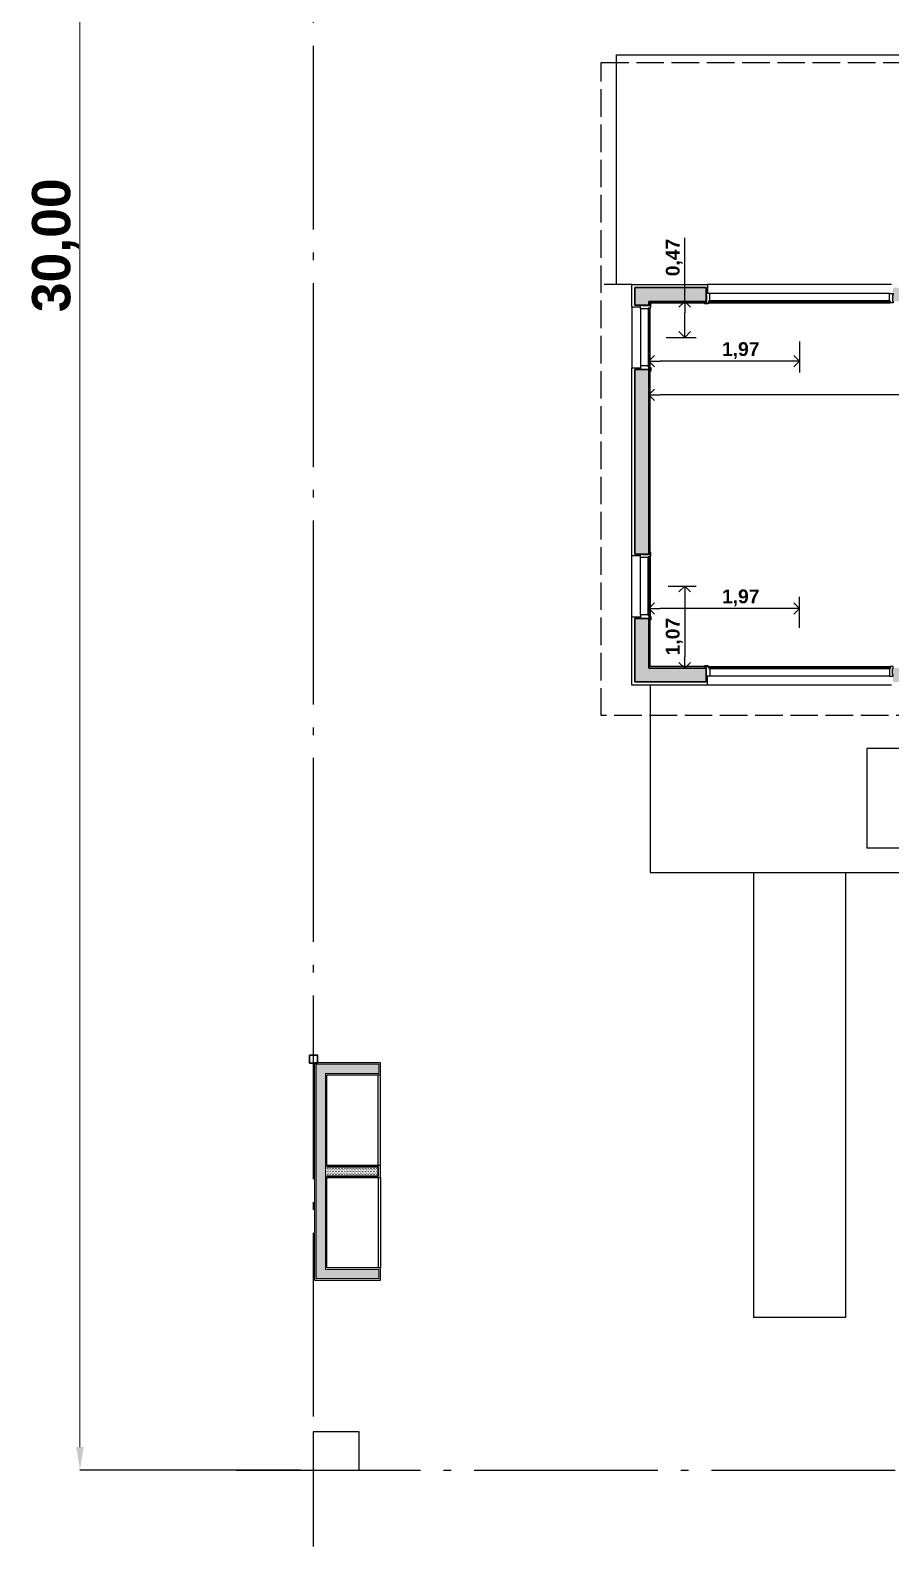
# Model space of a CAD drawing. Header units: millimetres. Extents: x 1416 to 3571, y 1446 to 1743.
# Drawn here: x 1515.26 to 1526.49, y 1479.09 to 1498.9 of the extents above; entities that cross this region are included whole.
import ezdxf

# ---------------------------------------------------------------- set-up
doc = ezdxf.new("R2010")
doc.units = ezdxf.units.MM
doc.header["$PDMODE"] = 3
doc.linetypes.add('ACAD_ISO02W100', pattern=[15, 12, -3])
doc.linetypes.add('ACAD_ISO04W100', pattern=[30, 24, -3, 0, -3])
for name, color, linetype in [('0-Límites', 2, 'Continuous'), ('2 - Pisos', 252, 'Continuous'), ('2-Revoques', 7, 'Continuous'), ('3-Replanteo Carpinterías', 30, 'Continuous'), ('3-Ventanas', 7, 'Continuous')]:
    doc.layers.add(name, color=color, linetype=linetype)
for name, color, linetype, lineweight in [('01', 50, 'Continuous', 30), ('2-Muro 20', 10, 'Continuous', 30), ('cotas', 104, 'Continuous', 18)]:
    doc.layers.add(name, color=color, linetype=linetype, lineweight=lineweight)
doc.layers.add('madera', color=7, linetype='Continuous', lineweight=18, true_color=0x997033)
doc.styles.add('SANSSERIFBOLD', font='sasb____.pfb')
doc.styles.get("Standard").update_dxf_attribs({"font": 'arial.ttf'})
doc.dimstyles.new('cota de flecha 1en100', dxfattribs={"dimtxt": 0.18, "dimasz": 0.15, "dimexe": 0.15, "dimexo": 0, "dimgap": 0.025, "dimtad": 1, "dimtxsty": 'SANSSERIFBOLD', "dimblk": 'OPEN90', "dimcen": 0.3, "dimadec": 0, "dimazin": 0, "dimtfac": 1, "dimtmove": 0, "dimatfit": 3, "dimldrblk": 'OPEN90', "dimfxl": 1, "dimarcsym": 0})
doc.dimstyles.new('ISO-25', dxfattribs={"dimtxt": 2.5, "dimasz": 2.5, "dimexe": 1.25, "dimexo": 0.625, "dimtad": 1, "dimtxsty": 'Standard', "dimcen": 2.5, "dimadec": 0, "dimazin": 0, "dimtfac": 1, "dimtmove": 0, "dimatfit": 3, "dimfxl": 1, "dimarcsym": 0})

# ---------------------------------------------------------------- blocks, each defined once
blk = doc.blocks.new('*D29')
at = {"layer": 'cotas', "color": 0, "linetype": 'Continuous', "lineweight": -2}
for p, q in [((1517.955, 1510.093), (1515.91, 1510.093)), ((1518.789, 1480.093), (1515.91, 1480.093))]:
    blk.add_line(p, q, dxfattribs=at)
at = {"layer": 'cotas', "color": 0, "linetype": 'Continuous', "lineweight": 9}
blk.add_line((1515.91, 1509.793), (1515.91, 1480.393), dxfattribs=at)
at = {"layer": 'cotas', "color": 0, "linetype": 'Continuous'}
for points in [[(1515.86, 1509.793), (1515.96, 1509.793), (1515.91, 1510.093)], [(1515.86, 1480.393), (1515.96, 1480.393), (1515.91, 1480.093)]]:
    blk.add_solid(points, dxfattribs=at)
at = {"layer": 'Defpoints', "color": 0, "linetype": 'Continuous'}
for p in [(1517.955, 1510.093), (1515.91, 1480.093), (1518.789, 1480.093)]:
    blk.add_point(p, dxfattribs=at)
at = {"layer": 'cotas', "linetype": 'Continuous', "insert": (1515.59, 1496.089), "char_height": 0.5, "attachment_point": 5, "rotation": 90, "style": 'SANSSERIFBOLD'}
blk.add_mtext('30,00', dxfattribs=at)
blk = doc.blocks.new('_Open90')
at = {"color": 0, "linetype": 'ByBlock', "lineweight": -2}
for p, q in [((0, 0), (-1, 0)), ((-0.5, 0.5), (0, 0)), ((0, 0), (-0.5, -0.5))]:
    blk.add_line(p, q, dxfattribs=at)
blk = doc.blocks.new('*D41')
at = {"layer": '3-Replanteo Carpinterías', "color": 0, "lineweight": -2}
for p, q in [((1523.805, 1495.356), (1523.805, 1496.187)), ((1523.588, 1495.356), (1523.955, 1495.356)), ((1523.805, 1495.036), (1523.805, 1495.206)), ((1523.565, 1494.886), (1523.955, 1494.886))]:
    blk.add_line(p, q, dxfattribs=at)
at = {"layer": 'Defpoints', "color": 0}
for p in [(1523.588, 1495.356), (1523.565, 1494.886), (1523.805, 1494.886)]:
    blk.add_point(p, dxfattribs=at)
at = {"layer": '3-Replanteo Carpinterías', "color": 0, "lineweight": -2, "xscale": 0.15, "yscale": 0.15, "zscale": 0.15}
for p, rotation in [((1523.805, 1495.356), 90), ((1523.805, 1494.886), 270)]:
    blk.add_blockref('_Open90', p, dxfattribs=dict(at, rotation=rotation))
at = {"layer": '3-Replanteo Carpinterías', "color": 0, "insert": (1523.669, 1495.929), "char_height": 0.18, "attachment_point": 5, "rotation": 90, "style": 'SANSSERIFBOLD'}
blk.add_mtext('0,47', dxfattribs=at)
blk = doc.blocks.new('*D42')
at = {"layer": '3-Replanteo Carpinterías', "color": 0, "lineweight": -2}
for p, q in [((1523.588, 1491.636), (1523.955, 1491.636)), ((1523.805, 1491.486), (1523.805, 1490.716)), ((1523.565, 1490.566), (1523.955, 1490.566))]:
    blk.add_line(p, q, dxfattribs=at)
at = {"layer": 'Defpoints', "color": 0}
for p in [(1523.588, 1491.636), (1523.565, 1490.566), (1523.805, 1490.566)]:
    blk.add_point(p, dxfattribs=at)
at = {"layer": '3-Replanteo Carpinterías', "color": 0, "lineweight": -2, "xscale": 0.15, "yscale": 0.15, "zscale": 0.15}
for p, rotation in [((1523.805, 1491.636), 90), ((1523.805, 1490.566), 270)]:
    blk.add_blockref('_Open90', p, dxfattribs=dict(at, rotation=rotation))
at = {"layer": '3-Replanteo Carpinterías', "color": 0, "insert": (1523.669, 1490.978), "char_height": 0.18, "attachment_point": 5, "rotation": 90, "style": 'SANSSERIFBOLD'}
blk.add_mtext('1,07', dxfattribs=at)
blk = doc.blocks.new('*D43')
at = {"layer": '3-Replanteo Carpinterías', "color": 0, "lineweight": -2}
for p, q in [((1525.305, 1494.83), (1525.305, 1494.426)), ((1523.335, 1494.361), (1523.335, 1494.726)), ((1525.155, 1494.576), (1523.485, 1494.576))]:
    blk.add_line(p, q, dxfattribs=at)
at = {"layer": 'Defpoints', "color": 0}
for p in [(1525.305, 1494.83), (1523.335, 1494.576), (1523.335, 1494.361)]:
    blk.add_point(p, dxfattribs=at)
at = {"layer": '3-Replanteo Carpinterías', "color": 0, "lineweight": -2, "xscale": 0.15, "yscale": 0.15, "zscale": 0.15, "rotation": 180}
blk.add_blockref('_Open90', (1523.335, 1494.576), dxfattribs=at)
at = {"layer": '3-Replanteo Carpinterías', "color": 0, "lineweight": -2, "xscale": 0.15, "yscale": 0.15, "zscale": 0.15}
blk.add_blockref('_Open90', (1525.305, 1494.576), dxfattribs=at)
at = {"layer": '3-Replanteo Carpinterías', "color": 0, "insert": (1524.537, 1494.713), "char_height": 0.18, "attachment_point": 5, "style": 'SANSSERIFBOLD'}
blk.add_mtext('1,97', dxfattribs=at)
blk = doc.blocks.new('*D44')
at = {"layer": '3-Replanteo Carpinterías', "color": 0, "lineweight": -2}
for p, q in [((1528.955, 1494.945), (1528.955, 1493.986)), ((1523.335, 1493.801), (1523.335, 1494.286)), ((1528.805, 1494.136), (1523.485, 1494.136))]:
    blk.add_line(p, q, dxfattribs=at)
at = {"layer": 'Defpoints', "color": 0}
for p in [(1528.955, 1494.945), (1523.335, 1494.136), (1523.335, 1493.801)]:
    blk.add_point(p, dxfattribs=at)
at = {"layer": '3-Replanteo Carpinterías', "color": 0, "lineweight": -2, "xscale": 0.15, "yscale": 0.15, "zscale": 0.15, "rotation": 180}
blk.add_blockref('_Open90', (1523.335, 1494.136), dxfattribs=at)
at = {"layer": '3-Replanteo Carpinterías', "color": 0, "lineweight": -2, "xscale": 0.15, "yscale": 0.15, "zscale": 0.15}
blk.add_blockref('_Open90', (1528.955, 1494.136), dxfattribs=at)
at = {"layer": '3-Replanteo Carpinterías', "color": 0, "insert": (1527.093, 1494.273), "char_height": 0.18, "attachment_point": 5, "style": 'SANSSERIFBOLD'}
blk.add_mtext('5,62', dxfattribs=at)
blk = doc.blocks.new('*D45')
at = {"layer": '3-Replanteo Carpinterías', "color": 0, "lineweight": -2}
for p, q in [((1523.335, 1491.561), (1523.335, 1491.196)), ((1525.305, 1491.092), (1525.305, 1491.496)), ((1525.155, 1491.346), (1523.485, 1491.346))]:
    blk.add_line(p, q, dxfattribs=at)
at = {"layer": 'Defpoints', "color": 0}
for p in [(1523.335, 1491.561), (1523.335, 1491.346), (1525.305, 1491.092)]:
    blk.add_point(p, dxfattribs=at)
at = {"layer": '3-Replanteo Carpinterías', "color": 0, "lineweight": -2, "xscale": 0.15, "yscale": 0.15, "zscale": 0.15, "rotation": 180}
blk.add_blockref('_Open90', (1523.335, 1491.346), dxfattribs=at)
at = {"layer": '3-Replanteo Carpinterías', "color": 0, "lineweight": -2, "xscale": 0.15, "yscale": 0.15, "zscale": 0.15}
blk.add_blockref('_Open90', (1525.305, 1491.346), dxfattribs=at)
at = {"layer": '3-Replanteo Carpinterías', "color": 0, "insert": (1524.537, 1491.483), "char_height": 0.18, "attachment_point": 5, "style": 'SANSSERIFBOLD'}
blk.add_mtext('1,97', dxfattribs=at)

msp = doc.modelspace()

# ---------------------------------------------------------------- hatches: boundary and pattern name
at = {"layer": '2-Muro 20'}
h = msp.add_hatch(dxfattribs=at)
h.set_pattern_fill('DOTS', color=256, scale=0.0125, style=0)
h.paths.add_polyline_path([(1530.785, 1495.356), (1530.785, 1495.536), (1530.175, 1495.536), (1530.175, 1495.356)])
h.paths.add_polyline_path([(1533.055, 1495.536), (1532.825, 1495.536), (1532.825, 1495.356), (1532.875, 1495.356), (1532.875, 1495.306), (1533.055, 1495.306)])
h.paths.add_polyline_path([(1532.875, 1492.316), (1533.055, 1492.316), (1533.055, 1494.716), (1532.875, 1494.716)])
h.paths.add_polyline_path([(1533.555, 1492.316), (1533.375, 1492.316), (1533.375, 1491.356), (1533.555, 1491.356)])
h.paths.add_polyline_path([(1533.555, 1490.456), (1533.555, 1490.616), (1533.375, 1490.616), (1533.375, 1490.456)])
h.paths.add_polyline_path([(1523.155, 1492.056), (1523.335, 1492.056), (1523.335, 1494.466), (1523.155, 1494.466)])
h.paths.add_polyline_path([(1524.085, 1495.356), (1524.085, 1495.536), (1523.155, 1495.536), (1523.155, 1495.306), (1523.335, 1495.306), (1523.335, 1495.356)])
h.paths.add_polyline_path([(1526.525, 1495.536), (1526.525, 1495.356), (1527.735, 1495.356), (1527.735, 1495.536)])
h.paths.add_polyline_path([(1526.525, 1490.566), (1526.525, 1490.386), (1527.535, 1490.386), (1527.535, 1490.566)])
h.paths.add_polyline_path([(1524.085, 1490.386), (1524.085, 1490.566), (1523.335, 1490.566), (1523.335, 1491.216), (1523.155, 1491.216), (1523.155, 1490.386)])
at = {"layer": 'madera'}
h = msp.add_hatch(dxfattribs=at)
h.set_pattern_fill('DOTS', color=256, scale=0.0125, style=0)
h.set_pattern_definition([(0, (1518.993857, 1482.59283), (0.00992188, 0.01984375), [0, -0.01984375])])
h.paths.add_polyline_path([(1519.814, 1482.593), (1519.814, 1482.713), (1519.114, 1482.713), (1519.114, 1485.273), (1519.814, 1485.273), (1519.814, 1485.393), (1518.994, 1485.393), (1518.994, 1482.593)])
h = msp.add_hatch(dxfattribs=at)
h.set_pattern_fill('DOTS', color=256, scale=0.0125, style=0)
h.set_pattern_definition([(0, (1519.113857, 1483.93283), (0.0099219, 0.01984375), [0, -0.01984375])])
h.paths.add_polyline_path([(1519.804, 1484.053), (1519.114, 1484.053), (1519.114, 1483.933), (1519.804, 1483.933)])

# ---------------------------------------------------------------- linework, layer by layer
at = {"color": 2, "linetype": 'ACAD_ISO02W100', "ltscale": 0.03}
for p, q in [((1522.715, 1489.946), (1522.715, 1498.476)), ((1522.715, 1498.476), (1533.195, 1498.476)), ((1523.115, 1495.576), (1522.715, 1495.576)), ((1527.385, 1489.946), (1522.715, 1489.946))]:
    msp.add_line(p, q, dxfattribs=at)
at = {"layer": '0-Límites', "linetype": 'ACAD_ISO04W100', "ltscale": 0.1}
for p, q in [((1518.955, 1511.093), (1518.955, 1479.093)), ((1517.955, 1480.093), (1539.955, 1480.093))]:
    msp.add_line(p, q, dxfattribs=at)
at = {"layer": '01'}
msp.add_lwpolyline([(1518.909, 1485.51), (1519.012, 1485.51), (1519.012, 1485.408), (1518.909, 1485.408)], close=True, dxfattribs=at)
msp.add_lwpolyline([(1519.134, 1484.053), (1519.804, 1484.053), (1519.804, 1483.933), (1519.134, 1483.933)], dxfattribs=at)
at = {"layer": '2 - Pisos'}
for p, q in [((1522.915, 1495.576), (1522.915, 1498.576)), ((1522.915, 1498.576), (1533.295, 1498.576)), ((1523.115, 1495.576), (1522.915, 1495.576)), ((1523.355, 1490.346), (1523.355, 1487.896)), ((1527.385, 1489.516), (1526.185, 1489.516)), ((1526.185, 1489.516), (1526.185, 1488.216)), ((1527.385, 1488.216), (1526.185, 1488.216)), ((1523.355, 1487.896), (1527.385, 1487.896)), ((1524.705, 1487.896), (1524.705, 1482.086)), ((1525.905, 1487.896), (1525.905, 1482.086)), ((1525.905, 1482.086), (1524.705, 1482.086))]:
    msp.add_line(p, q, dxfattribs=at)
at = {"layer": '2-Muro 20'}
for p, q in [((1523.155, 1495.536), (1524.085, 1495.536)), ((1523.155, 1495.306), (1523.155, 1495.536)), ((1524.085, 1495.356), (1524.085, 1495.536)), ((1523.335, 1495.356), (1524.085, 1495.356)), ((1523.335, 1495.306), (1523.335, 1495.356)), ((1523.335, 1495.306), (1523.155, 1495.306)), ((1523.155, 1492.056), (1523.155, 1494.466)), ((1523.335, 1494.466), (1523.155, 1494.466)), ((1523.335, 1492.056), (1523.335, 1494.466)), ((1523.335, 1492.056), (1523.155, 1492.056)), ((1523.155, 1490.386), (1523.155, 1491.216)), ((1523.335, 1491.216), (1523.155, 1491.216)), ((1523.335, 1490.566), (1523.335, 1491.216)), ((1524.085, 1490.386), (1523.155, 1490.386)), ((1524.085, 1490.566), (1523.335, 1490.566)), ((1524.085, 1490.566), (1524.085, 1490.386))]:
    msp.add_line(p, q, dxfattribs=at)
at = {"layer": '2-Revoques'}
for p, q in [((1523.115, 1495.576), (1524.105, 1495.576)), ((1523.115, 1495.286), (1523.115, 1495.576)), ((1523.355, 1495.336), (1524.085, 1495.336)), ((1523.355, 1495.306), (1523.355, 1495.336)), ((1523.115, 1492.036), (1523.115, 1494.486)), ((1523.355, 1492.036), (1523.355, 1494.466)), ((1523.115, 1490.346), (1523.115, 1491.236)), ((1523.355, 1490.586), (1523.355, 1491.236)), ((1524.085, 1490.586), (1523.355, 1490.586)), ((1524.105, 1490.346), (1523.115, 1490.346))]:
    msp.add_line(p, q, dxfattribs=at)
for points in [[(1524.105, 1495.576), (1524.105, 1495.461), (1524.085, 1495.461), (1524.085, 1495.335)], [(1523.115, 1495.286), (1523.23, 1495.286), (1523.23, 1495.306), (1523.355, 1495.306)], [(1523.115, 1494.486), (1523.23, 1494.486), (1523.23, 1494.466), (1523.355, 1494.466)], [(1523.115, 1492.036), (1523.23, 1492.036), (1523.23, 1492.056), (1523.355, 1492.056)], [(1523.115, 1491.236), (1523.23, 1491.236), (1523.23, 1491.216), (1523.355, 1491.216)], [(1524.105, 1490.346), (1524.105, 1490.461), (1524.085, 1490.461), (1524.085, 1490.586)], [(1519.134, 1484.073), (1519.134, 1485.253), (1519.834, 1485.253), (1519.834, 1485.413), (1519.012, 1485.413), (1518.974, 1485.413), (1518.974, 1482.573), (1519.834, 1482.573), (1519.834, 1482.733), (1519.134, 1482.733), (1519.134, 1483.913), (1519.834, 1483.913), (1519.834, 1484.073), (1519.134, 1484.073)], [(1519.804, 1484.073), (1519.804, 1485.253)], [(1519.834, 1484.073), (1519.834, 1485.253)], [(1519.804, 1483.913), (1519.804, 1482.733)], [(1519.834, 1483.913), (1519.834, 1482.733)], [(1518.955, 1480.593), (1518.955, 1480.093), (1519.555, 1480.093), (1519.555, 1480.593), (1518.955, 1480.593)]]:
    msp.add_lwpolyline(points, dxfattribs=at)
at = {"layer": '3-Ventanas'}
for p, q in [((1526.505, 1495.576), (1524.105, 1495.576)), ((1526.478, 1495.461), (1524.132, 1495.461)), ((1524.132, 1495.336), (1526.478, 1495.336)), ((1523.115, 1495.286), (1523.115, 1494.486)), ((1523.23, 1495.259), (1523.23, 1494.513)), ((1523.355, 1494.513), (1523.355, 1495.259)), ((1523.115, 1491.236), (1523.115, 1492.036)), ((1523.23, 1491.263), (1523.23, 1492.009)), ((1523.355, 1492.009), (1523.355, 1491.263)), ((1524.132, 1490.586), (1526.478, 1490.586)), ((1526.478, 1490.461), (1524.132, 1490.461)), ((1526.505, 1490.346), (1524.105, 1490.346))]:
    msp.add_line(p, q, dxfattribs=at)
at = {"layer": '3-Ventanas', "color": 1}
for p, q in [((1524.124, 1495.359), (1524.124, 1495.354)), ((1524.134, 1495.359), (1526.476, 1495.359)), ((1524.134, 1495.354), (1526.476, 1495.354)), ((1526.486, 1495.359), (1526.486, 1495.354)), ((1523.332, 1495.267), (1523.337, 1495.267)), ((1523.332, 1494.515), (1523.332, 1495.257)), ((1523.337, 1494.515), (1523.337, 1495.257)), ((1523.332, 1494.505), (1523.337, 1494.505)), ((1523.332, 1492.017), (1523.337, 1492.017)), ((1523.332, 1492.007), (1523.332, 1491.265)), ((1523.337, 1492.007), (1523.337, 1491.265)), ((1523.332, 1491.255), (1523.337, 1491.255)), ((1524.124, 1490.562), (1524.124, 1490.567)), ((1524.134, 1490.567), (1526.476, 1490.567)), ((1524.134, 1490.562), (1526.476, 1490.562)), ((1526.486, 1490.562), (1526.486, 1490.567))]:
    msp.add_line(p, q, dxfattribs=at)
at = {"layer": '3-Ventanas', "color": 252}
for p, q in [((1526.478, 1495.361), (1524.132, 1495.361)), ((1523.33, 1495.259), (1523.33, 1494.513)), ((1523.33, 1491.263), (1523.33, 1492.009)), ((1526.478, 1490.561), (1524.132, 1490.561))]:
    msp.add_line(p, q, dxfattribs=at)
at = {"layer": '3-Ventanas', "color": 251}
for p, q in [((1526.478, 1495.352), (1524.132, 1495.352)), ((1523.339, 1495.259), (1523.339, 1494.513)), ((1523.339, 1491.263), (1523.339, 1492.009)), ((1526.478, 1490.569), (1524.132, 1490.569))]:
    msp.add_line(p, q, dxfattribs=at)
at = {"layer": '3-Ventanas', "color": 2}
for points in [[(1524.065, 1495.335), (1524.11, 1495.335), (1524.11, 1495.326), (1524.065, 1495.326), (1524.065, 1495.335)], [(1524.132, 1495.461), (1524.132, 1495.461), (1524.132, 1495.461), (1524.085, 1495.461), (1524.085, 1495.438), (1524.09, 1495.438), (1524.09, 1495.358), (1524.085, 1495.358), (1524.085, 1495.336), (1524.085, 1495.336), (1524.122, 1495.336), (1524.122, 1495.336), (1524.122, 1495.336), (1524.122, 1495.336), (1524.122, 1495.361), (1524.132, 1495.361), (1524.132, 1495.361), (1524.132, 1495.361), (1524.132, 1495.461)], [(1526.478, 1495.461), (1526.478, 1495.461), (1526.478, 1495.461), (1526.525, 1495.461), (1526.525, 1495.438), (1526.52, 1495.438), (1526.52, 1495.358), (1526.525, 1495.358), (1526.525, 1495.336), (1526.525, 1495.336), (1526.488, 1495.336), (1526.488, 1495.336), (1526.488, 1495.336), (1526.488, 1495.336), (1526.488, 1495.361), (1526.478, 1495.361), (1526.478, 1495.361), (1526.478, 1495.361), (1526.478, 1495.461)], [(1523.23, 1495.259), (1523.23, 1495.259), (1523.23, 1495.259), (1523.23, 1495.306), (1523.253, 1495.306), (1523.253, 1495.301), (1523.333, 1495.301), (1523.333, 1495.306), (1523.355, 1495.306), (1523.355, 1495.306), (1523.355, 1495.269), (1523.355, 1495.269), (1523.355, 1495.269), (1523.355, 1495.269), (1523.33, 1495.269), (1523.33, 1495.259), (1523.33, 1495.259), (1523.33, 1495.259), (1523.23, 1495.259)], [(1523.356, 1495.326), (1523.356, 1495.281), (1523.365, 1495.281), (1523.365, 1495.326), (1523.356, 1495.326)], [(1523.23, 1494.513), (1523.23, 1494.513), (1523.23, 1494.513), (1523.23, 1494.466), (1523.253, 1494.466), (1523.253, 1494.471), (1523.333, 1494.471), (1523.333, 1494.466), (1523.355, 1494.466), (1523.355, 1494.466), (1523.355, 1494.503), (1523.355, 1494.503), (1523.355, 1494.503), (1523.355, 1494.503), (1523.33, 1494.503), (1523.33, 1494.513), (1523.33, 1494.513), (1523.33, 1494.513), (1523.23, 1494.513)], [(1523.356, 1494.446), (1523.356, 1494.491), (1523.365, 1494.491), (1523.365, 1494.446), (1523.356, 1494.446)], [(1523.23, 1492.009), (1523.23, 1492.009), (1523.23, 1492.009), (1523.23, 1492.056), (1523.253, 1492.056), (1523.253, 1492.051), (1523.333, 1492.051), (1523.333, 1492.056), (1523.355, 1492.056), (1523.355, 1492.056), (1523.355, 1492.019), (1523.355, 1492.019), (1523.355, 1492.019), (1523.355, 1492.019), (1523.33, 1492.019), (1523.33, 1492.009), (1523.33, 1492.009), (1523.33, 1492.009), (1523.23, 1492.009)], [(1523.356, 1492.076), (1523.356, 1492.031), (1523.365, 1492.031), (1523.365, 1492.076), (1523.356, 1492.076)], [(1523.23, 1491.263), (1523.23, 1491.263), (1523.23, 1491.263), (1523.23, 1491.216), (1523.253, 1491.216), (1523.253, 1491.221), (1523.333, 1491.221), (1523.333, 1491.216), (1523.355, 1491.216), (1523.355, 1491.216), (1523.355, 1491.253), (1523.355, 1491.253), (1523.355, 1491.253), (1523.355, 1491.253), (1523.33, 1491.253), (1523.33, 1491.263), (1523.33, 1491.263), (1523.33, 1491.263), (1523.23, 1491.263)], [(1523.356, 1491.196), (1523.356, 1491.241), (1523.365, 1491.241), (1523.365, 1491.196), (1523.356, 1491.196)], [(1524.065, 1490.586), (1524.11, 1490.586), (1524.11, 1490.596), (1524.065, 1490.596), (1524.065, 1490.586)], [(1524.132, 1490.461), (1524.132, 1490.461), (1524.132, 1490.461), (1524.085, 1490.461), (1524.085, 1490.483), (1524.09, 1490.483), (1524.09, 1490.563), (1524.085, 1490.563), (1524.085, 1490.586), (1524.085, 1490.586), (1524.122, 1490.586), (1524.122, 1490.586), (1524.122, 1490.586), (1524.122, 1490.586), (1524.122, 1490.561), (1524.132, 1490.561), (1524.132, 1490.561), (1524.132, 1490.561), (1524.132, 1490.461)], [(1526.478, 1490.461), (1526.478, 1490.461), (1526.478, 1490.461), (1526.525, 1490.461), (1526.525, 1490.483), (1526.52, 1490.483), (1526.52, 1490.563), (1526.525, 1490.563), (1526.525, 1490.586), (1526.525, 1490.586), (1526.488, 1490.586), (1526.488, 1490.586), (1526.488, 1490.586), (1526.488, 1490.586), (1526.488, 1490.561), (1526.478, 1490.561), (1526.478, 1490.561), (1526.478, 1490.561), (1526.478, 1490.461)]]:
    msp.add_lwpolyline(points, dxfattribs=at)
for points in [[(1524.122, 1495.336), (1524.132, 1495.336), (1524.132, 1495.352), (1524.122, 1495.352)], [(1526.478, 1495.336), (1526.488, 1495.336), (1526.488, 1495.352), (1526.478, 1495.352)], [(1523.355, 1495.259), (1523.355, 1495.269), (1523.339, 1495.269), (1523.339, 1495.259)], [(1523.355, 1494.503), (1523.355, 1494.513), (1523.339, 1494.513), (1523.339, 1494.503)], [(1523.355, 1492.019), (1523.355, 1492.009), (1523.339, 1492.009), (1523.339, 1492.019)], [(1523.355, 1491.263), (1523.355, 1491.253), (1523.339, 1491.253), (1523.339, 1491.263)], [(1524.122, 1490.586), (1524.132, 1490.586), (1524.132, 1490.569), (1524.122, 1490.569)], [(1526.478, 1490.586), (1526.488, 1490.586), (1526.488, 1490.569), (1526.478, 1490.569)]]:
    msp.add_lwpolyline(points, close=True, dxfattribs=at)
at = {"layer": '3-Ventanas', "color": 1}
for points in [[(1524.134, 1495.359), (1524.124, 1495.359), (1524.124, 1495.354), (1524.134, 1495.354)], [(1526.476, 1495.359), (1526.486, 1495.359), (1526.486, 1495.354), (1526.476, 1495.354)], [(1523.332, 1495.257), (1523.332, 1495.267), (1523.337, 1495.267), (1523.337, 1495.257)], [(1523.332, 1494.515), (1523.332, 1494.505), (1523.337, 1494.505), (1523.337, 1494.515)], [(1523.332, 1492.007), (1523.332, 1492.017), (1523.337, 1492.017), (1523.337, 1492.007)], [(1523.332, 1491.265), (1523.332, 1491.255), (1523.337, 1491.255), (1523.337, 1491.265)], [(1524.134, 1490.562), (1524.124, 1490.562), (1524.124, 1490.567), (1524.134, 1490.567)], [(1526.476, 1490.562), (1526.486, 1490.562), (1526.486, 1490.567), (1526.476, 1490.567)]]:
    msp.add_lwpolyline(points, dxfattribs=at)
at = {"layer": 'madera'}
for points in [[(1519.814, 1482.593), (1519.814, 1482.713), (1519.114, 1482.713), (1519.114, 1485.273), (1519.814, 1485.273), (1519.814, 1485.393), (1518.994, 1485.393), (1518.994, 1482.593), (1519.814, 1482.593)], [(1519.804, 1484.053), (1519.114, 1484.053), (1519.114, 1483.933), (1519.804, 1483.933), (1519.804, 1484.053)]]:
    msp.add_lwpolyline(points, dxfattribs=at)

# ---------------------------------------------------------------- dimensions: what is measured, and where the dimension line sits
at = {"layer": '3-Replanteo Carpinterías'}
for base, p1, p2, angle, picture, middle in [((1523.805, 1494.886), (1523.588, 1495.356), (1523.565, 1494.886), 270, '*D41', (1523.805, 1495.929)), ((1523.335, 1494.136), (1528.955, 1494.945), (1523.335, 1493.801), 180, '*D44', (1527.093, 1494.136)), ((1523.335, 1494.576), (1525.305, 1494.83), (1523.335, 1494.361), 180, '*D43', (1524.537, 1494.576)), ((1523.335, 1491.346), (1525.305, 1491.092), (1523.335, 1491.561), 180, '*D45', (1524.537, 1491.346)), ((1523.805, 1490.566), (1523.588, 1491.636), (1523.565, 1490.566), 270, '*D42', (1523.805, 1490.978))]:
    dim = msp.add_linear_dim(base=base, p1=p1, p2=p2, angle=angle, dimstyle='cota de flecha 1en100', dxfattribs=at)
    dim.commit()
    dim.dimension.update_dxf_attribs({"geometry": picture, "text_midpoint": middle, "dimtype": 160})
at = {"layer": 'cotas', "linetype": 'Continuous'}
dim = msp.add_linear_dim(base=(1515.91, 1480.093), p1=(1517.955, 1510.093), p2=(1518.789, 1480.093), angle=90, dimstyle='ISO-25', override={"dimtxt": 0.5, "dimasz": 0.3, "dimexe": 0, "dimexo": 0, "dimgap": 0.01, "dimzin": 0, "dimtxsty": 'SANSSERIFBOLD', "dimclrt": 256, "dimlwd": 9}, dxfattribs=at)
dim.commit()
dim.dimension.update_dxf_attribs({"geometry": '*D29', "text_midpoint": (1515.91, 1496.089), "dimtype": 160})

doc.saveas('drawing.dxf')
